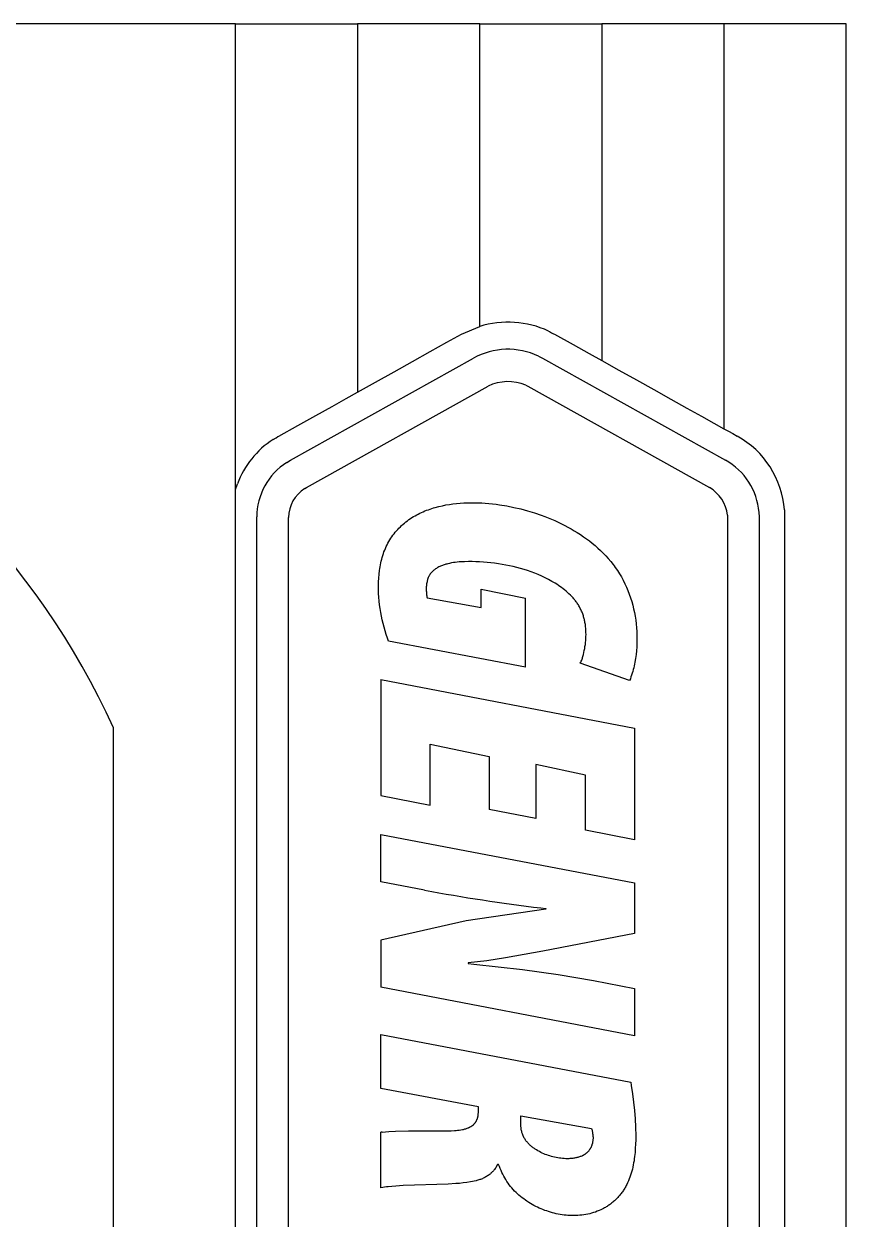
# Model space of a CAD drawing. Header units: millimetres. Extents: x 979 to 5828, y -1860 to 642.
# Drawn here: x 2721.51 to 2733.63, y 318.85 to 336.47 of the extents above; entities that cross this region are included whole.
import ezdxf

# ---------------------------------------------------------------- set-up
doc = ezdxf.new("R2010")
doc.units = ezdxf.units.MM

msp = doc.modelspace()

# ---------------------------------------------------------------- linework, layer by layer
at = {"color": 7}
for p, q in [((2724.635, 336.467), (2700.635, 336.467)), ((2724.635, 329.606), (2724.635, 336.467)), ((2724.635, 336.467), (2726.433, 336.467)), ((2726.433, 336.467), (2726.433, 331.039)), ((2728.234, 336.467), (2726.433, 336.467)), ((2728.234, 332.007), (2728.234, 336.467)), ((2728.234, 336.467), (2730.034, 336.467)), ((2730.034, 336.467), (2730.034, 331.504)), ((2731.835, 336.467), (2730.034, 336.467)), ((2731.835, 336.467), (2731.835, 330.5)), ((2733.635, 336.467), (2731.835, 336.467)), ((2733.635, 306.467), (2733.635, 336.467)), ((2727.966, 331.894), (2728.234, 332.007)), ((2729.247, 331.939), (2729.264, 331.931)), ((2729.264, 331.931), (2729.294, 331.915)), ((2729.294, 331.915), (2729.324, 331.9)), ((2729.324, 331.9), (2729.335, 331.894)), ((2727.506, 331.638), (2727.749, 331.774)), ((2727.749, 331.774), (2727.966, 331.894)), ((2729.335, 331.894), (2729.61, 331.741)), ((2729.61, 331.741), (2729.847, 331.609)), ((2727.244, 331.492), (2727.506, 331.638)), ((2729.101, 331.57), (2729.16, 331.54)), ((2729.847, 331.609), (2730.034, 331.504)), ((2725.445, 330.037), (2728.14, 331.54)), ((2726.972, 331.34), (2727.244, 331.492)), ((2729.16, 331.54), (2731.855, 330.037)), ((2730.034, 331.504), (2730.285, 331.364)), ((2726.699, 331.187), (2726.972, 331.34)), ((2730.285, 331.364), (2730.544, 331.22)), ((2730.544, 331.22), (2730.802, 331.076)), ((2725.681, 329.634), (2728.358, 331.127)), ((2726.266, 330.946), (2726.433, 331.039)), ((2726.433, 331.039), (2726.699, 331.187)), ((2728.912, 331.143), (2728.942, 331.127)), ((2728.942, 331.127), (2731.62, 329.634)), ((2730.802, 331.076), (2731.053, 330.936)), ((2726.058, 330.83), (2726.266, 330.946)), ((2731.053, 330.936), (2731.288, 330.805)), ((2725.552, 330.548), (2725.817, 330.696)), ((2725.817, 330.696), (2726.058, 330.83)), ((2731.288, 330.805), (2731.501, 330.686)), ((2731.501, 330.686), (2731.685, 330.583)), ((2725.271, 330.391), (2725.552, 330.548)), ((2731.685, 330.583), (2731.835, 330.5)), ((2731.835, 330.5), (2731.899, 330.464)), ((2725.189, 330.341), (2725.205, 330.352)), ((2725.205, 330.352), (2725.233, 330.368)), ((2725.233, 330.368), (2725.26, 330.385)), ((2725.26, 330.385), (2725.271, 330.391)), ((2731.899, 330.464), (2731.964, 330.428)), ((2731.964, 330.428), (2732.03, 330.391)), ((2725.39, 330.003), (2725.445, 330.037)), ((2724.635, 329.606), (2724.662, 329.688)), ((2724.635, 312.947), (2724.635, 329.606)), ((2725.655, 329.618), (2725.681, 329.634)), ((2727.329, 329.243), (2727.353, 329.255)), ((2727.353, 329.255), (2727.378, 329.266)), ((2727.378, 329.266), (2727.402, 329.277)), ((2727.402, 329.277), (2727.427, 329.288)), ((2727.427, 329.288), (2727.452, 329.298)), ((2727.452, 329.298), (2727.477, 329.307)), ((2727.477, 329.307), (2727.502, 329.316)), ((2727.502, 329.316), (2727.528, 329.324)), ((2727.528, 329.324), (2727.553, 329.332)), ((2727.553, 329.332), (2727.579, 329.34)), ((2727.579, 329.34), (2727.631, 329.354)), ((2727.631, 329.354), (2727.683, 329.366)), ((2727.683, 329.366), (2727.735, 329.376)), ((2727.735, 329.376), (2727.787, 329.385)), ((2727.787, 329.385), (2727.84, 329.393)), ((2727.84, 329.393), (2727.893, 329.399)), ((2727.893, 329.399), (2727.945, 329.403)), ((2727.945, 329.403), (2727.998, 329.407)), ((2727.998, 329.407), (2728.051, 329.409)), ((2728.051, 329.409), (2728.104, 329.41)), ((2728.104, 329.41), (2728.157, 329.41)), ((2728.157, 329.41), (2728.21, 329.409)), ((2728.21, 329.409), (2728.263, 329.406)), ((2728.263, 329.406), (2728.316, 329.403)), ((2728.316, 329.403), (2728.369, 329.398)), ((2728.369, 329.398), (2728.422, 329.393)), ((2728.422, 329.393), (2728.475, 329.387)), ((2728.475, 329.387), (2728.527, 329.379)), ((2728.527, 329.379), (2728.632, 329.362)), ((2728.632, 329.362), (2728.735, 329.341)), ((2728.735, 329.341), (2728.838, 329.317)), ((2728.838, 329.317), (2728.94, 329.29)), ((2728.94, 329.29), (2729.042, 329.259)), ((2729.042, 329.259), (2729.142, 329.225)), ((2732.351, 329.267), (2732.353, 329.201)), ((2732.725, 329.305), (2732.727, 329.282)), ((2732.727, 329.282), (2732.729, 329.216)), ((2724.947, 313.334), (2724.947, 329.201)), ((2725.414, 313.346), (2725.414, 329.191)), ((2727.083, 329.075), (2727.104, 329.093)), ((2727.104, 329.093), (2727.125, 329.11)), ((2727.125, 329.11), (2727.146, 329.128)), ((2727.146, 329.128), (2727.168, 329.144)), ((2727.168, 329.144), (2727.19, 329.16)), ((2727.19, 329.16), (2727.212, 329.175)), ((2727.212, 329.175), (2727.235, 329.19)), ((2727.235, 329.19), (2727.258, 329.204)), ((2727.258, 329.204), (2727.281, 329.217)), ((2727.281, 329.217), (2727.305, 329.23)), ((2727.305, 329.23), (2727.329, 329.243)), ((2729.142, 329.225), (2729.192, 329.206)), ((2729.192, 329.206), (2729.242, 329.187)), ((2729.242, 329.187), (2729.292, 329.166)), ((2729.292, 329.166), (2729.341, 329.145)), ((2729.341, 329.145), (2729.39, 329.123)), ((2729.39, 329.123), (2729.439, 329.099)), ((2729.439, 329.099), (2729.487, 329.075)), ((2731.885, 329.225), (2731.887, 329.191)), ((2731.887, 329.191), (2731.887, 313.346)), ((2732.353, 329.201), (2732.353, 313.334)), ((2732.729, 329.216), (2732.729, 329.201)), ((2732.729, 329.201), (2732.729, 313.334)), ((2726.924, 328.885), (2726.939, 328.908)), ((2726.939, 328.908), (2726.955, 328.931)), ((2726.955, 328.931), (2726.972, 328.953)), ((2726.972, 328.953), (2726.989, 328.974)), ((2726.989, 328.974), (2727.007, 328.996)), ((2727.007, 328.996), (2727.025, 329.016)), ((2727.025, 329.016), (2727.044, 329.036)), ((2727.044, 329.036), (2727.064, 329.056)), ((2727.064, 329.056), (2727.083, 329.075)), ((2729.487, 329.075), (2729.534, 329.05)), ((2729.534, 329.05), (2729.581, 329.024)), ((2729.581, 329.024), (2729.627, 328.997)), ((2729.627, 328.997), (2729.673, 328.969)), ((2729.673, 328.969), (2729.718, 328.94)), ((2729.718, 328.94), (2729.763, 328.909)), ((2729.763, 328.909), (2729.807, 328.878)), ((2726.834, 328.711), (2726.844, 328.737)), ((2726.844, 328.737), (2726.856, 328.763)), ((2726.856, 328.763), (2726.868, 328.788)), ((2726.868, 328.788), (2726.881, 328.813)), ((2726.881, 328.813), (2726.895, 328.837)), ((2726.895, 328.837), (2726.909, 328.861)), ((2726.909, 328.861), (2726.924, 328.885)), ((2729.807, 328.878), (2729.85, 328.846)), ((2729.85, 328.846), (2729.893, 328.812)), ((2729.893, 328.812), (2729.935, 328.777)), ((2729.935, 328.777), (2729.976, 328.741)), ((2729.976, 328.741), (2730.016, 328.704)), ((2726.776, 328.522), (2726.782, 328.55)), ((2726.782, 328.55), (2726.789, 328.577)), ((2726.789, 328.577), (2726.797, 328.604)), ((2726.797, 328.604), (2726.805, 328.632)), ((2726.805, 328.632), (2726.814, 328.659)), ((2726.814, 328.659), (2726.823, 328.685)), ((2726.823, 328.685), (2726.834, 328.711)), ((2730.016, 328.704), (2730.055, 328.665)), ((2730.055, 328.665), (2730.093, 328.626)), ((2730.093, 328.626), (2730.13, 328.585)), ((2730.13, 328.585), (2730.166, 328.543)), ((2726.75, 328.354), (2726.757, 328.41)), ((2726.757, 328.41), (2726.761, 328.438)), ((2726.761, 328.438), (2726.765, 328.466)), ((2726.765, 328.466), (2726.771, 328.494)), ((2726.771, 328.494), (2726.776, 328.522)), ((2727.519, 328.376), (2727.514, 328.37)), ((2727.523, 328.381), (2727.519, 328.376)), ((2727.528, 328.387), (2727.523, 328.381)), ((2727.533, 328.392), (2727.528, 328.387)), ((2727.538, 328.397), (2727.533, 328.392)), ((2727.544, 328.402), (2727.538, 328.397)), ((2727.549, 328.407), (2727.544, 328.402)), ((2727.554, 328.411), (2727.549, 328.407)), ((2727.56, 328.416), (2727.554, 328.411)), ((2727.566, 328.42), (2727.56, 328.416)), ((2727.571, 328.425), (2727.566, 328.42)), ((2727.577, 328.429), (2727.571, 328.425)), ((2727.583, 328.433), (2727.577, 328.429)), ((2727.595, 328.441), (2727.583, 328.433)), ((2727.607, 328.448), (2727.595, 328.441)), ((2727.619, 328.455), (2727.607, 328.448)), ((2727.632, 328.462), (2727.619, 328.455)), ((2727.644, 328.468), (2727.632, 328.462)), ((2727.657, 328.474), (2727.644, 328.468)), ((2727.67, 328.479), (2727.657, 328.474)), ((2727.683, 328.484), (2727.67, 328.479)), ((2727.696, 328.489), (2727.683, 328.484)), ((2727.71, 328.494), (2727.696, 328.489)), ((2727.723, 328.498), (2727.71, 328.494)), ((2727.736, 328.502), (2727.723, 328.498)), ((2727.75, 328.506), (2727.736, 328.502)), ((2727.764, 328.509), (2727.75, 328.506)), ((2727.791, 328.515), (2727.764, 328.509)), ((2727.818, 328.521), (2727.791, 328.515)), ((2727.846, 328.526), (2727.818, 328.521)), ((2727.873, 328.53), (2727.846, 328.526)), ((2727.901, 328.533), (2727.873, 328.53)), ((2727.929, 328.536), (2727.901, 328.533)), ((2727.956, 328.538), (2727.929, 328.536)), ((2728.012, 328.54), (2727.956, 328.538)), ((2728.067, 328.542), (2728.012, 328.54)), ((2728.123, 328.542), (2728.067, 328.542)), ((2728.178, 328.54), (2728.123, 328.542)), ((2728.233, 328.538), (2728.178, 328.54)), ((2728.288, 328.534), (2728.233, 328.538)), ((2728.344, 328.529), (2728.288, 328.534)), ((2728.454, 328.517), (2728.344, 328.529)), ((2728.509, 328.509), (2728.454, 328.517)), ((2728.564, 328.501), (2728.509, 328.509)), ((2728.618, 328.491), (2728.564, 328.501)), ((2728.673, 328.48), (2728.618, 328.491)), ((2728.727, 328.468), (2728.673, 328.48)), ((2728.781, 328.455), (2728.727, 328.468)), ((2728.834, 328.441), (2728.781, 328.455)), ((2728.887, 328.425), (2728.834, 328.441)), ((2728.94, 328.409), (2728.887, 328.425)), ((2728.993, 328.39), (2728.94, 328.409)), ((2729.045, 328.371), (2728.993, 328.39)), ((2730.166, 328.543), (2730.2, 328.5)), ((2730.2, 328.5), (2730.216, 328.478)), ((2730.216, 328.478), (2730.233, 328.456)), ((2730.233, 328.456), (2730.264, 328.41)), ((2730.264, 328.41), (2730.294, 328.363)), ((2726.741, 328.184), (2726.743, 328.241)), ((2726.743, 328.241), (2726.746, 328.298)), ((2726.746, 328.298), (2726.75, 328.354)), ((2727.45, 328.201), (2727.448, 328.186)), ((2727.452, 328.216), (2727.45, 328.201)), ((2727.454, 328.23), (2727.452, 328.216)), ((2727.457, 328.245), (2727.454, 328.23)), ((2727.458, 328.252), (2727.457, 328.245)), ((2727.46, 328.259), (2727.458, 328.252)), ((2727.462, 328.266), (2727.46, 328.259)), ((2727.464, 328.274), (2727.462, 328.266)), ((2727.466, 328.281), (2727.464, 328.274)), ((2727.468, 328.288), (2727.466, 328.281)), ((2727.471, 328.295), (2727.468, 328.288)), ((2727.473, 328.301), (2727.471, 328.295)), ((2727.476, 328.308), (2727.473, 328.301)), ((2727.479, 328.315), (2727.476, 328.308)), ((2727.482, 328.321), (2727.479, 328.315)), ((2727.486, 328.328), (2727.482, 328.321)), ((2727.489, 328.334), (2727.486, 328.328)), ((2727.493, 328.341), (2727.489, 328.334)), ((2727.497, 328.347), (2727.493, 328.341)), ((2727.501, 328.353), (2727.497, 328.347)), ((2727.505, 328.359), (2727.501, 328.353)), ((2727.509, 328.365), (2727.505, 328.359)), ((2727.514, 328.37), (2727.509, 328.365)), ((2729.097, 328.35), (2729.045, 328.371)), ((2729.148, 328.327), (2729.097, 328.35)), ((2729.199, 328.303), (2729.148, 328.327)), ((2729.249, 328.278), (2729.199, 328.303)), ((2729.298, 328.25), (2729.249, 328.278)), ((2729.346, 328.222), (2729.298, 328.25)), ((2729.37, 328.207), (2729.346, 328.222)), ((2729.394, 328.191), (2729.37, 328.207)), ((2730.294, 328.363), (2730.322, 328.315)), ((2730.322, 328.315), (2730.349, 328.266)), ((2730.349, 328.266), (2730.374, 328.216)), ((2730.374, 328.216), (2730.398, 328.166)), ((2726.742, 328.128), (2726.741, 328.184)), ((2726.744, 328.071), (2726.742, 328.128)), ((2726.747, 328.015), (2726.744, 328.071)), ((2727.448, 328.186), (2727.447, 328.171)), ((2727.447, 328.171), (2727.447, 328.157)), ((2727.447, 328.157), (2727.447, 328.142)), ((2727.447, 328.142), (2727.447, 328.127)), ((2727.447, 328.127), (2727.447, 328.112)), ((2727.447, 328.112), (2727.448, 328.097)), ((2727.448, 328.097), (2727.449, 328.083)), ((2727.449, 328.083), (2727.45, 328.068)), ((2727.45, 328.068), (2727.452, 328.053)), ((2727.452, 328.053), (2727.454, 328.038)), ((2727.454, 328.038), (2727.456, 328.024)), ((2727.456, 328.024), (2727.459, 328.009)), ((2728.253, 327.865), (2728.253, 328.137)), ((2728.253, 328.137), (2728.907, 328.003)), ((2729.417, 328.175), (2729.394, 328.191)), ((2729.44, 328.159), (2729.417, 328.175)), ((2729.463, 328.142), (2729.44, 328.159)), ((2729.485, 328.124), (2729.463, 328.142)), ((2729.507, 328.106), (2729.485, 328.124)), ((2729.529, 328.087), (2729.507, 328.106)), ((2729.55, 328.068), (2729.529, 328.087)), ((2729.57, 328.048), (2729.55, 328.068)), ((2729.591, 328.028), (2729.57, 328.048)), ((2729.61, 328.006), (2729.591, 328.028)), ((2730.398, 328.166), (2730.419, 328.114)), ((2730.419, 328.114), (2730.439, 328.062)), ((2730.439, 328.062), (2730.458, 328.009)), ((2726.752, 327.959), (2726.747, 328.015)), ((2726.759, 327.903), (2726.752, 327.959)), ((2726.767, 327.848), (2726.759, 327.903)), ((2726.776, 327.793), (2726.767, 327.848)), ((2727.459, 328.009), (2728.253, 327.865)), ((2728.907, 326.988), (2728.907, 328.003)), ((2729.62, 327.995), (2729.61, 328.006)), ((2729.629, 327.984), (2729.62, 327.995)), ((2729.638, 327.973), (2729.629, 327.984)), ((2729.647, 327.962), (2729.638, 327.973)), ((2729.656, 327.95), (2729.647, 327.962)), ((2729.664, 327.939), (2729.656, 327.95)), ((2729.672, 327.927), (2729.664, 327.939)), ((2729.68, 327.914), (2729.672, 327.927)), ((2729.688, 327.902), (2729.68, 327.914)), ((2729.696, 327.89), (2729.688, 327.902)), ((2729.703, 327.877), (2729.696, 327.89)), ((2729.71, 327.864), (2729.703, 327.877)), ((2729.717, 327.851), (2729.71, 327.864)), ((2729.723, 327.838), (2729.717, 327.851)), ((2730.458, 328.009), (2730.474, 327.955)), ((2730.474, 327.955), (2730.489, 327.901)), ((2730.489, 327.901), (2730.502, 327.846)), ((2730.502, 327.846), (2730.514, 327.791)), ((2726.786, 327.738), (2726.776, 327.793)), ((2726.798, 327.683), (2726.786, 327.738)), ((2726.81, 327.629), (2726.798, 327.683)), ((2729.73, 327.825), (2729.723, 327.838)), ((2729.736, 327.811), (2729.73, 327.825)), ((2729.742, 327.798), (2729.736, 327.811)), ((2729.747, 327.784), (2729.742, 327.798)), ((2729.752, 327.771), (2729.747, 327.784)), ((2729.757, 327.757), (2729.752, 327.771)), ((2729.762, 327.743), (2729.757, 327.757)), ((2729.766, 327.729), (2729.762, 327.743)), ((2729.77, 327.715), (2729.766, 327.729)), ((2729.774, 327.7), (2729.77, 327.715)), ((2729.777, 327.686), (2729.774, 327.7)), ((2729.781, 327.672), (2729.777, 327.686)), ((2729.784, 327.657), (2729.781, 327.672)), ((2730.514, 327.791), (2730.524, 327.735)), ((2730.524, 327.735), (2730.533, 327.679)), ((2730.533, 327.679), (2730.54, 327.623)), ((2726.824, 327.574), (2726.81, 327.629)), ((2726.84, 327.52), (2726.824, 327.574)), ((2726.856, 327.466), (2726.84, 327.52)), ((2729.786, 327.643), (2729.784, 327.657)), ((2729.791, 327.613), (2729.786, 327.643)), ((2729.795, 327.584), (2729.791, 327.613)), ((2729.798, 327.554), (2729.795, 327.584)), ((2729.799, 327.525), (2729.798, 327.554)), ((2729.8, 327.495), (2729.799, 327.525)), ((2729.801, 327.466), (2729.8, 327.495)), ((2730.54, 327.623), (2730.545, 327.567)), ((2730.545, 327.567), (2730.549, 327.51)), ((2730.549, 327.51), (2730.551, 327.454)), ((2726.873, 327.413), (2726.856, 327.466)), ((2726.887, 327.371), (2726.873, 327.413)), ((2728.907, 326.988), (2726.887, 327.371)), ((2729.786, 327.289), (2729.791, 327.318)), ((2729.791, 327.318), (2729.794, 327.347)), ((2729.794, 327.347), (2729.797, 327.377)), ((2729.797, 327.377), (2729.799, 327.407)), ((2729.799, 327.407), (2729.8, 327.436)), ((2729.8, 327.436), (2729.801, 327.466)), ((2730.551, 327.341), (2730.549, 327.284)), ((2730.551, 327.454), (2730.552, 327.397)), ((2730.552, 327.397), (2730.551, 327.341)), ((2729.751, 327.13), (2729.755, 327.144)), ((2729.755, 327.144), (2729.763, 327.173)), ((2729.763, 327.173), (2729.77, 327.201)), ((2729.77, 327.201), (2729.776, 327.23)), ((2729.776, 327.23), (2729.782, 327.259)), ((2729.782, 327.259), (2729.786, 327.289)), ((2730.539, 327.171), (2730.531, 327.115)), ((2730.545, 327.227), (2730.539, 327.171)), ((2730.549, 327.284), (2730.545, 327.227)), ((2729.717, 327.043), (2729.726, 327.061)), ((2730.444, 326.788), (2729.717, 327.043)), ((2729.726, 327.061), (2729.731, 327.075)), ((2729.731, 327.075), (2729.737, 327.088)), ((2729.737, 327.088), (2729.742, 327.102)), ((2729.742, 327.102), (2729.747, 327.116)), ((2729.747, 327.116), (2729.751, 327.13)), ((2730.504, 326.976), (2730.497, 326.949)), ((2730.51, 327.004), (2730.504, 326.976)), ((2730.516, 327.031), (2730.51, 327.004)), ((2730.522, 327.059), (2730.516, 327.031)), ((2730.531, 327.115), (2730.522, 327.059)), ((2726.776, 326.803), (2730.517, 326.087)), ((2726.776, 326.803), (2726.776, 325.094)), ((2730.455, 326.815), (2730.444, 326.788)), ((2730.464, 326.841), (2730.455, 326.815)), ((2730.473, 326.868), (2730.464, 326.841)), ((2730.482, 326.895), (2730.473, 326.868)), ((2730.49, 326.922), (2730.482, 326.895)), ((2730.497, 326.949), (2730.49, 326.922)), ((2730.517, 326.087), (2730.517, 324.439)), ((2727.503, 324.95), (2727.503, 325.849)), ((2727.503, 325.849), (2728.375, 325.671)), ((2728.375, 325.671), (2728.375, 324.889)), ((2729.795, 325.394), (2729.063, 325.549)), ((2729.063, 325.549), (2729.063, 324.756)), ((2729.795, 324.583), (2729.795, 325.394)), ((2726.776, 325.094), (2727.503, 324.95)), ((2729.063, 324.756), (2728.375, 324.889)), ((2726.776, 323.822), (2726.776, 324.521)), ((2726.776, 324.521), (2730.517, 323.805)), ((2730.517, 324.439), (2729.795, 324.583)), ((2727.42, 323.7), (2726.776, 323.822)), ((2730.517, 323.805), (2730.517, 323.061)), ((2729.207, 323.417), (2728.036, 323.246)), ((2729.134, 323.436), (2729.207, 323.428)), ((2729.207, 323.428), (2729.207, 323.417)), ((2728.036, 323.246), (2726.776, 322.962)), ((2726.776, 322.962), (2726.776, 322.268)), ((2730.517, 323.061), (2729.163, 322.798)), ((2729.163, 322.798), (2728.616, 322.699)), ((2728.341, 322.658), (2728.064, 322.629)), ((2728.064, 322.629), (2728.064, 322.617)), ((2728.064, 322.617), (2728.145, 322.609)), ((2728.145, 322.609), (2728.866, 322.527)), ((2728.616, 322.699), (2728.341, 322.658)), ((2728.866, 322.527), (2729.39, 322.456)), ((2729.39, 322.456), (2729.912, 322.368)), ((2730.517, 321.552), (2726.776, 322.268)), ((2729.912, 322.368), (2730.517, 322.251)), ((2730.517, 322.251), (2730.517, 321.552)), ((2726.776, 320.774), (2726.776, 321.573)), ((2726.776, 321.573), (2730.461, 320.868)), ((2730.461, 320.868), (2730.469, 320.82)), ((2730.469, 320.82), (2730.487, 320.697)), ((2728.214, 320.507), (2726.776, 320.774)), ((2730.487, 320.697), (2730.503, 320.574)), ((2728.214, 320.418), (2728.214, 320.507)), ((2730.503, 320.574), (2730.515, 320.451)), ((2730.515, 320.451), (2730.525, 320.328)), ((2728.162, 320.264), (2728.166, 320.269)), ((2728.166, 320.269), (2728.17, 320.274)), ((2728.17, 320.274), (2728.173, 320.279)), ((2728.173, 320.279), (2728.177, 320.284)), ((2728.177, 320.284), (2728.18, 320.29)), ((2728.18, 320.29), (2728.183, 320.295)), ((2728.183, 320.295), (2728.186, 320.301)), ((2728.186, 320.301), (2728.189, 320.306)), ((2728.189, 320.306), (2728.192, 320.312)), ((2728.192, 320.312), (2728.194, 320.318)), ((2728.194, 320.318), (2728.197, 320.324)), ((2728.197, 320.324), (2728.199, 320.33)), ((2728.199, 320.33), (2728.201, 320.336)), ((2728.201, 320.336), (2728.203, 320.342)), ((2728.203, 320.342), (2728.205, 320.348)), ((2728.205, 320.348), (2728.206, 320.354)), ((2728.206, 320.354), (2728.207, 320.361)), ((2728.207, 320.361), (2728.209, 320.367)), ((2728.209, 320.367), (2728.21, 320.373)), ((2728.21, 320.373), (2728.211, 320.38)), ((2728.211, 320.38), (2728.212, 320.386)), ((2728.212, 320.393), (2728.213, 320.399)), ((2728.212, 320.386), (2728.212, 320.393)), ((2728.213, 320.405), (2728.214, 320.418)), ((2728.213, 320.399), (2728.213, 320.405)), ((2728.841, 320.374), (2729.884, 320.185)), ((2728.841, 320.235), (2728.841, 320.374)), ((2730.525, 320.328), (2730.531, 320.204)), ((2726.798, 320.133), (2726.775, 320.13)), ((2726.776, 319.309), (2726.775, 320.13)), ((2726.798, 320.133), (2726.847, 320.138)), ((2726.847, 320.138), (2726.895, 320.141)), ((2726.895, 320.141), (2726.991, 320.147)), ((2726.991, 320.147), (2727.184, 320.151)), ((2727.184, 320.151), (2727.764, 320.152)), ((2727.764, 320.152), (2727.812, 320.153)), ((2727.812, 320.153), (2727.861, 320.155)), ((2727.861, 320.155), (2727.885, 320.157)), ((2727.885, 320.157), (2727.909, 320.16)), ((2727.909, 320.16), (2727.933, 320.163)), ((2727.933, 320.163), (2727.957, 320.166)), ((2727.957, 320.166), (2727.981, 320.171)), ((2727.981, 320.171), (2727.993, 320.173)), ((2727.993, 320.173), (2728.004, 320.176)), ((2728.004, 320.176), (2728.016, 320.179)), ((2728.016, 320.179), (2728.028, 320.182)), ((2728.028, 320.182), (2728.04, 320.186)), ((2728.04, 320.186), (2728.051, 320.19)), ((2728.051, 320.19), (2728.063, 320.194)), ((2728.063, 320.194), (2728.068, 320.197)), ((2728.068, 320.197), (2728.074, 320.199)), ((2728.074, 320.199), (2728.079, 320.202)), ((2728.079, 320.202), (2728.085, 320.204)), ((2728.085, 320.204), (2728.09, 320.207)), ((2728.09, 320.207), (2728.095, 320.21)), ((2728.095, 320.21), (2728.101, 320.213)), ((2728.101, 320.213), (2728.106, 320.216)), ((2728.106, 320.216), (2728.111, 320.219)), ((2728.111, 320.219), (2728.116, 320.223)), ((2728.116, 320.223), (2728.121, 320.226)), ((2728.121, 320.226), (2728.126, 320.23)), ((2728.126, 320.23), (2728.131, 320.233)), ((2728.131, 320.233), (2728.136, 320.237)), ((2728.136, 320.237), (2728.14, 320.241)), ((2728.14, 320.241), (2728.145, 320.246)), ((2728.145, 320.246), (2728.149, 320.25)), ((2728.149, 320.25), (2728.154, 320.254)), ((2728.154, 320.254), (2728.158, 320.259)), ((2728.158, 320.259), (2728.162, 320.264)), ((2728.845, 320.179), (2728.841, 320.235)), ((2728.847, 320.166), (2728.845, 320.179)), ((2728.85, 320.154), (2728.847, 320.166)), ((2728.853, 320.141), (2728.85, 320.154)), ((2728.856, 320.129), (2728.853, 320.141)), ((2728.86, 320.117), (2728.856, 320.129)), ((2728.864, 320.105), (2728.86, 320.117)), ((2728.868, 320.093), (2728.864, 320.105)), ((2728.87, 320.088), (2728.868, 320.093)), ((2729.884, 320.185), (2729.887, 320.173)), ((2729.887, 320.173), (2729.89, 320.161)), ((2729.89, 320.161), (2729.893, 320.148)), ((2729.893, 320.148), (2729.895, 320.136)), ((2729.895, 320.136), (2729.898, 320.123)), ((2729.898, 320.123), (2729.899, 320.111)), ((2729.899, 320.111), (2729.901, 320.098)), ((2729.901, 320.098), (2729.902, 320.086)), ((2730.531, 320.204), (2730.533, 320.08)), ((2728.873, 320.082), (2728.87, 320.088)), ((2728.875, 320.076), (2728.873, 320.082)), ((2728.878, 320.07), (2728.875, 320.076)), ((2728.881, 320.065), (2728.878, 320.07)), ((2728.883, 320.059), (2728.881, 320.065)), ((2728.886, 320.054), (2728.883, 320.059)), ((2728.889, 320.048), (2728.886, 320.054)), ((2728.896, 320.037), (2728.889, 320.048)), ((2728.902, 320.027), (2728.896, 320.037)), ((2728.909, 320.016), (2728.902, 320.027)), ((2728.916, 320.006), (2728.909, 320.016)), ((2728.924, 319.996), (2728.916, 320.006)), ((2728.932, 319.987), (2728.924, 319.996)), ((2728.94, 319.977), (2728.932, 319.987)), ((2728.948, 319.968), (2728.94, 319.977)), ((2728.957, 319.959), (2728.948, 319.968)), ((2728.965, 319.951), (2728.957, 319.959)), ((2728.974, 319.942), (2728.965, 319.951)), ((2728.983, 319.934), (2728.974, 319.942)), ((2728.993, 319.926), (2728.983, 319.934)), ((2729.002, 319.918), (2728.993, 319.926)), ((2729.012, 319.911), (2729.002, 319.918)), ((2729.878, 319.918), (2729.876, 319.912)), ((2729.881, 319.924), (2729.878, 319.918)), ((2729.883, 319.93), (2729.881, 319.924)), ((2729.885, 319.936), (2729.883, 319.93)), ((2729.888, 319.942), (2729.885, 319.936)), ((2729.889, 319.948), (2729.888, 319.942)), ((2729.891, 319.954), (2729.889, 319.948)), ((2729.893, 319.96), (2729.891, 319.954)), ((2729.895, 319.966), (2729.893, 319.96)), ((2729.896, 319.972), (2729.895, 319.966)), ((2729.897, 319.978), (2729.896, 319.972)), ((2729.898, 319.985), (2729.897, 319.978)), ((2729.899, 319.991), (2729.898, 319.985)), ((2729.9, 319.997), (2729.899, 319.991)), ((2729.902, 320.01), (2729.9, 319.997)), ((2729.902, 320.086), (2729.903, 320.073)), ((2729.903, 320.022), (2729.902, 320.01)), ((2729.903, 320.073), (2729.904, 320.06)), ((2729.904, 320.035), (2729.903, 320.022)), ((2729.904, 320.06), (2729.904, 320.048)), ((2729.904, 320.048), (2729.904, 320.035)), ((2730.531, 319.956), (2730.528, 319.894)), ((2730.533, 320.018), (2730.531, 319.956)), ((2730.533, 320.08), (2730.533, 320.018)), ((2729.021, 319.903), (2729.012, 319.911)), ((2729.031, 319.896), (2729.021, 319.903)), ((2729.041, 319.889), (2729.031, 319.896)), ((2729.051, 319.882), (2729.041, 319.889)), ((2729.072, 319.869), (2729.051, 319.882)), ((2729.093, 319.857), (2729.072, 319.869)), ((2729.114, 319.845), (2729.093, 319.857)), ((2729.135, 319.834), (2729.114, 319.845)), ((2729.157, 319.823), (2729.135, 319.834)), ((2729.179, 319.814), (2729.157, 319.823)), ((2729.201, 319.804), (2729.179, 319.814)), ((2729.223, 319.796), (2729.201, 319.804)), ((2729.246, 319.788), (2729.223, 319.796)), ((2729.268, 319.781), (2729.246, 319.788)), ((2729.291, 319.774), (2729.268, 319.781)), ((2729.314, 319.768), (2729.291, 319.774)), ((2729.337, 319.763), (2729.314, 319.768)), ((2729.361, 319.758), (2729.337, 319.763)), ((2729.384, 319.753), (2729.361, 319.758)), ((2729.408, 319.75), (2729.384, 319.753)), ((2729.431, 319.747), (2729.408, 319.75)), ((2729.455, 319.744), (2729.431, 319.747)), ((2729.479, 319.742), (2729.455, 319.744)), ((2729.503, 319.741), (2729.479, 319.742)), ((2729.526, 319.741), (2729.503, 319.741)), ((2729.55, 319.741), (2729.526, 319.741)), ((2729.562, 319.742), (2729.55, 319.741)), ((2729.574, 319.743), (2729.562, 319.742)), ((2729.586, 319.744), (2729.574, 319.743)), ((2729.598, 319.745), (2729.586, 319.744)), ((2729.609, 319.746), (2729.598, 319.745)), ((2729.621, 319.748), (2729.609, 319.746)), ((2729.633, 319.75), (2729.621, 319.748)), ((2729.645, 319.752), (2729.633, 319.75)), ((2729.657, 319.754), (2729.645, 319.752)), ((2729.668, 319.757), (2729.657, 319.754)), ((2729.68, 319.76), (2729.668, 319.757)), ((2729.692, 319.763), (2729.68, 319.76)), ((2729.703, 319.767), (2729.692, 319.763)), ((2729.715, 319.771), (2729.703, 319.767)), ((2729.726, 319.775), (2729.715, 319.771)), ((2729.737, 319.78), (2729.726, 319.775)), ((2729.743, 319.782), (2729.737, 319.78)), ((2729.748, 319.785), (2729.743, 319.782)), ((2729.754, 319.787), (2729.748, 319.785)), ((2729.759, 319.79), (2729.754, 319.787)), ((2729.764, 319.793), (2729.759, 319.79)), ((2729.77, 319.796), (2729.764, 319.793)), ((2729.775, 319.799), (2729.77, 319.796)), ((2729.78, 319.802), (2729.775, 319.799)), ((2729.785, 319.805), (2729.78, 319.802)), ((2729.79, 319.809), (2729.785, 319.805)), ((2729.795, 319.812), (2729.79, 319.809)), ((2729.8, 319.816), (2729.795, 319.812)), ((2729.805, 319.82), (2729.8, 319.816)), ((2729.809, 319.823), (2729.805, 319.82)), ((2729.814, 319.827), (2729.809, 319.823)), ((2729.819, 319.832), (2729.814, 319.827)), ((2729.823, 319.836), (2729.819, 319.832)), ((2729.827, 319.84), (2729.823, 319.836)), ((2729.832, 319.845), (2729.827, 319.84)), ((2729.836, 319.849), (2729.832, 319.845)), ((2729.84, 319.854), (2729.836, 319.849)), ((2729.843, 319.859), (2729.84, 319.854)), ((2729.847, 319.864), (2729.843, 319.859)), ((2729.851, 319.869), (2729.847, 319.864)), ((2729.854, 319.874), (2729.851, 319.869)), ((2729.858, 319.879), (2729.854, 319.874)), ((2729.861, 319.885), (2729.858, 319.879)), ((2729.864, 319.89), (2729.861, 319.885)), ((2729.867, 319.895), (2729.864, 319.89)), ((2729.87, 319.901), (2729.867, 319.895)), ((2729.873, 319.907), (2729.87, 319.901)), ((2729.876, 319.912), (2729.873, 319.907)), ((2730.513, 319.74), (2730.509, 319.71)), ((2730.517, 319.771), (2730.513, 319.74)), ((2730.524, 319.833), (2730.517, 319.771)), ((2730.528, 319.894), (2730.524, 319.833)), ((2728.444, 319.571), (2728.435, 319.56)), ((2728.453, 319.583), (2728.444, 319.571)), ((2728.461, 319.594), (2728.453, 319.583)), ((2728.47, 319.606), (2728.461, 319.594)), ((2728.478, 319.619), (2728.47, 319.606)), ((2728.497, 319.653), (2728.478, 319.619)), ((2728.513, 319.653), (2728.497, 319.653)), ((2728.524, 319.624), (2728.513, 319.653)), ((2728.536, 319.595), (2728.524, 319.624)), ((2728.548, 319.567), (2728.536, 319.595)), ((2728.561, 319.539), (2728.548, 319.567)), ((2730.484, 319.588), (2730.477, 319.558)), ((2730.491, 319.618), (2730.484, 319.588)), ((2730.498, 319.649), (2730.491, 319.618)), ((2730.503, 319.679), (2730.498, 319.649)), ((2730.509, 319.71), (2730.503, 319.679)), ((2728.044, 319.39), (2727.989, 319.383)), ((2728.099, 319.399), (2728.044, 319.39)), ((2728.126, 319.403), (2728.099, 319.399)), ((2728.153, 319.409), (2728.126, 319.403)), ((2728.18, 319.416), (2728.153, 319.409)), ((2728.194, 319.419), (2728.18, 319.416)), ((2728.207, 319.423), (2728.194, 319.419)), ((2728.221, 319.427), (2728.207, 319.423)), ((2728.234, 319.432), (2728.221, 319.427)), ((2728.247, 319.436), (2728.234, 319.432)), ((2728.26, 319.441), (2728.247, 319.436)), ((2728.273, 319.446), (2728.26, 319.441)), ((2728.286, 319.452), (2728.273, 319.446)), ((2728.299, 319.458), (2728.286, 319.452)), ((2728.311, 319.464), (2728.299, 319.458)), ((2728.324, 319.471), (2728.311, 319.464)), ((2728.336, 319.478), (2728.324, 319.471)), ((2728.348, 319.486), (2728.336, 319.478)), ((2728.36, 319.494), (2728.348, 319.486)), ((2728.372, 319.502), (2728.36, 319.494)), ((2728.377, 319.506), (2728.372, 319.502)), ((2728.383, 319.511), (2728.377, 319.506)), ((2728.389, 319.515), (2728.383, 319.511)), ((2728.394, 319.52), (2728.389, 319.515)), ((2728.399, 319.525), (2728.394, 319.52)), ((2728.405, 319.53), (2728.399, 319.525)), ((2728.41, 319.534), (2728.405, 319.53)), ((2728.415, 319.539), (2728.41, 319.534)), ((2728.42, 319.545), (2728.415, 319.539)), ((2728.425, 319.55), (2728.42, 319.545)), ((2728.435, 319.56), (2728.425, 319.55)), ((2728.574, 319.512), (2728.561, 319.539)), ((2728.588, 319.485), (2728.574, 319.512)), ((2728.603, 319.458), (2728.588, 319.485)), ((2728.619, 319.432), (2728.603, 319.458)), ((2728.635, 319.406), (2728.619, 319.432)), ((2728.652, 319.381), (2728.635, 319.406)), ((2730.427, 319.413), (2730.414, 319.385)), ((2730.438, 319.442), (2730.427, 319.413)), ((2730.449, 319.47), (2730.438, 319.442)), ((2730.459, 319.499), (2730.449, 319.47)), ((2730.468, 319.529), (2730.459, 319.499)), ((2730.477, 319.558), (2730.468, 319.529)), ((2726.804, 319.315), (2726.776, 319.309)), ((2726.831, 319.32), (2726.804, 319.315)), ((2726.858, 319.324), (2726.831, 319.32)), ((2726.886, 319.328), (2726.858, 319.324)), ((2726.941, 319.333), (2726.886, 319.328)), ((2726.996, 319.338), (2726.941, 319.333)), ((2727.106, 319.346), (2726.996, 319.338)), ((2727.769, 319.366), (2727.106, 319.346)), ((2727.88, 319.373), (2727.769, 319.366)), ((2727.935, 319.377), (2727.88, 319.373)), ((2727.989, 319.383), (2727.935, 319.377)), ((2728.67, 319.357), (2728.652, 319.381)), ((2728.689, 319.332), (2728.67, 319.357)), ((2728.708, 319.309), (2728.689, 319.332)), ((2728.728, 319.286), (2728.708, 319.309)), ((2728.748, 319.264), (2728.728, 319.286)), ((2728.769, 319.243), (2728.748, 319.264)), ((2728.791, 319.222), (2728.769, 319.243)), ((2728.813, 319.202), (2728.791, 319.222)), ((2730.311, 319.217), (2730.301, 319.205)), ((2730.32, 319.229), (2730.311, 319.217)), ((2730.329, 319.241), (2730.32, 319.229)), ((2730.338, 319.253), (2730.329, 319.241)), ((2730.347, 319.266), (2730.338, 319.253)), ((2730.355, 319.278), (2730.347, 319.266)), ((2730.363, 319.291), (2730.355, 319.278)), ((2730.371, 319.304), (2730.363, 319.291)), ((2730.379, 319.317), (2730.371, 319.304)), ((2730.386, 319.331), (2730.379, 319.317)), ((2730.394, 319.344), (2730.386, 319.331)), ((2730.401, 319.358), (2730.394, 319.344)), ((2730.414, 319.385), (2730.401, 319.358)), ((2728.836, 319.183), (2728.813, 319.202)), ((2728.859, 319.165), (2728.836, 319.183)), ((2728.883, 319.147), (2728.859, 319.165)), ((2728.907, 319.129), (2728.883, 319.147)), ((2728.931, 319.113), (2728.907, 319.129)), ((2728.956, 319.096), (2728.931, 319.113)), ((2728.982, 319.081), (2728.956, 319.096)), ((2729.007, 319.066), (2728.982, 319.081)), ((2729.033, 319.052), (2729.007, 319.066)), ((2729.059, 319.038), (2729.033, 319.052)), ((2729.086, 319.025), (2729.059, 319.038)), ((2730.111, 319.038), (2730.099, 319.03)), ((2730.124, 319.046), (2730.111, 319.038)), ((2730.136, 319.054), (2730.124, 319.046)), ((2730.148, 319.063), (2730.136, 319.054)), ((2730.16, 319.071), (2730.148, 319.063)), ((2730.172, 319.08), (2730.16, 319.071)), ((2730.184, 319.09), (2730.172, 319.08)), ((2730.196, 319.099), (2730.184, 319.09)), ((2730.207, 319.109), (2730.196, 319.099)), ((2730.219, 319.119), (2730.207, 319.109)), ((2730.23, 319.129), (2730.219, 319.119)), ((2730.24, 319.139), (2730.23, 319.129)), ((2730.251, 319.149), (2730.24, 319.139)), ((2730.262, 319.16), (2730.251, 319.149)), ((2730.272, 319.171), (2730.262, 319.16)), ((2730.282, 319.182), (2730.272, 319.171)), ((2730.292, 319.193), (2730.282, 319.182)), ((2730.301, 319.205), (2730.292, 319.193)), ((2729.112, 319.013), (2729.086, 319.025)), ((2729.139, 319.001), (2729.112, 319.013)), ((2729.166, 318.99), (2729.139, 319.001)), ((2729.194, 318.979), (2729.166, 318.99)), ((2729.221, 318.97), (2729.194, 318.979)), ((2729.249, 318.96), (2729.221, 318.97)), ((2729.277, 318.952), (2729.249, 318.96)), ((2729.305, 318.944), (2729.277, 318.952)), ((2729.333, 318.936), (2729.305, 318.944)), ((2729.362, 318.93), (2729.333, 318.936)), ((2729.39, 318.924), (2729.362, 318.93)), ((2729.419, 318.918), (2729.39, 318.924)), ((2729.448, 318.914), (2729.419, 318.918)), ((2729.477, 318.91), (2729.448, 318.914)), ((2729.506, 318.907), (2729.477, 318.91)), ((2729.535, 318.904), (2729.506, 318.907)), ((2729.564, 318.902), (2729.535, 318.904)), ((2729.593, 318.902), (2729.564, 318.902)), ((2729.623, 318.901), (2729.593, 318.902)), ((2729.652, 318.902), (2729.623, 318.901)), ((2729.681, 318.904), (2729.652, 318.902)), ((2729.71, 318.906), (2729.681, 318.904)), ((2729.74, 318.909), (2729.71, 318.906)), ((2729.769, 318.913), (2729.74, 318.909)), ((2729.797, 318.918), (2729.769, 318.913)), ((2729.826, 318.923), (2729.797, 318.918)), ((2729.855, 318.93), (2729.826, 318.923)), ((2729.883, 318.937), (2729.855, 318.93)), ((2729.911, 318.946), (2729.883, 318.937)), ((2729.939, 318.955), (2729.911, 318.946)), ((2729.967, 318.965), (2729.939, 318.955)), ((2729.994, 318.976), (2729.967, 318.965)), ((2730.021, 318.988), (2729.994, 318.976)), ((2730.047, 319.001), (2730.021, 318.988)), ((2730.06, 319.008), (2730.047, 319.001)), ((2730.073, 319.015), (2730.06, 319.008)), ((2730.086, 319.022), (2730.073, 319.015)), ((2730.099, 319.03), (2730.086, 319.022))]:
    msp.add_line(p, q, dxfattribs=at)
msp.add_line((2722.835, 316.841), (2722.835, 326.093))
for centre, radius, start, end in [((2728.653, 330.666), 1.405, 64.9746, 107.3666), ((2728.651, 330.606), 1.065, 64.9906, 118.6609), ((2728.652, 330.519), 0.675, 67.39, 115.7836), ((2725.917, 329.216), 1.341, 122.9274, 159.4005), ((2731.372, 329.204), 1.357, 4.2781, 61.0125), ((2725.906, 329.195), 0.959, 122.5608, 179.666), ((2731.39, 329.192), 0.964, 4.4306, 61.134), ((2725.936, 329.178), 0.522, 122.4735, 178.5603), ((2731.342, 329.163), 0.547, 6.5182, 59.4561), ((2732.349, 350.089), 26.846, 259.4212, 263.1218)]:
    msp.add_arc(centre, radius, start, end, dxfattribs=at)
msp.add_arc((2712.635, 321.467), 11.2, 24.3958, 65.6042)

doc.saveas('drawing.dxf')
